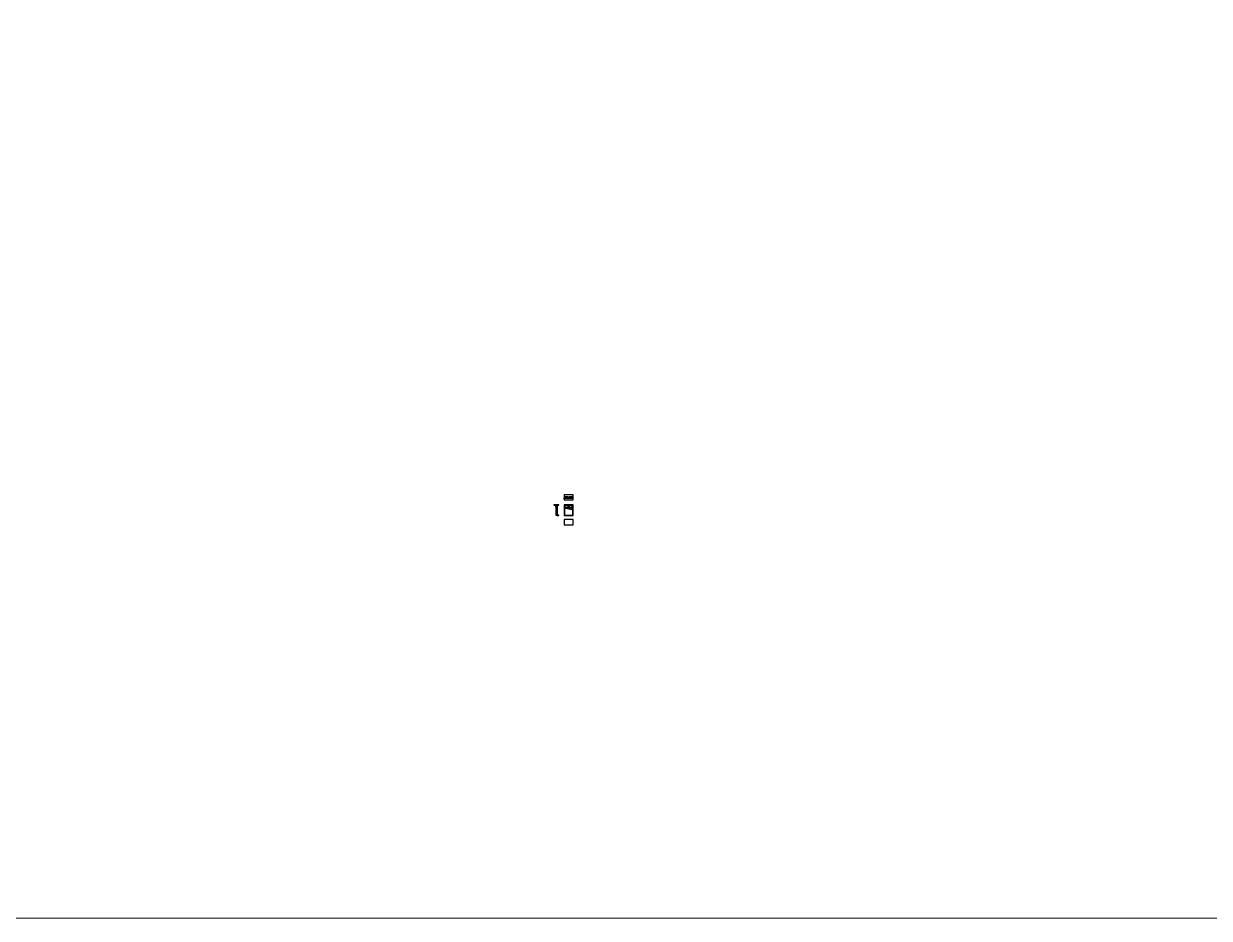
# Model space of a CAD drawing. Header units: millimetres. Extents: x -65822 to 124962, y -17646 to 50330.
# Drawn here: x -18126 to 5088, y -17646 to -134 of the extents above; entities that cross this region are included whole.
import ezdxf

# ---------------------------------------------------------------- set-up
doc = ezdxf.new("R2010")
doc.units = ezdxf.units.MM
doc.header["$MEASUREMENT"] = 0
doc.layers.add('Arredi', color=1, linetype='Continuous', lineweight=30)
doc.layers.add('qqqqq', color=2, linetype='Continuous', lineweight=9)

msp = doc.modelspace()

# ---------------------------------------------------------------- linework, layer by layer
at = {"layer": 'Arredi', "color": 0}
for p, q in [((-7536.254, -9611.99), (-7376.254, -9611.99)), ((-7536.254, -9611.99), (-7394.343, -9646.078)), ((-7394.343, -9646.078), (-7376.254, -9611.99))]:
    msp.add_line(p, q, dxfattribs=at)
for points in [[(-7545.478, -9356.909), (-7545.478, -9456.909), (-7369.478, -9456.909), (-7369.478, -9356.909)], [(-7545.478, -9418.909), (-7369.532, -9418.909), (-7369.532, -9398.819), (-7545.478, -9398.819)], [(-7545.478, -9456.909), (-7369.478, -9456.909), (-7369.478, -9418.909), (-7545.478, -9418.909)], [(-7545.478, -9418.909), (-7545.478, -9418.909), (-7545.478, -9438.909), (-7545.478, -9438.909)], [(-7529.527, -9398.819), (-7469.527, -9398.819), (-7469.527, -9394.774), (-7529.527, -9394.774)], [(-7447.073, -9398.819), (-7387.073, -9398.819), (-7387.073, -9394.774), (-7447.073, -9394.774)], [(-7645.067, -9550.762), (-7745.067, -9550.762), (-7745.067, -9555.437), (-7645.067, -9555.437)], [(-7702.945, -9564.191), (-7710.869, -9564.191), (-7710.869, -9594.191), (-7702.945, -9594.191)], [(-7682.945, -9759.726), (-7702.945, -9759.726), (-7702.945, -9555.437), (-7682.945, -9555.437)], [(-7702.945, -9594.191), (-7682.945, -9594.191), (-7682.945, -9609.454), (-7702.945, -9609.454)], [(-7678.269, -9755.086), (-7678.269, -9555.437), (-7682.945, -9555.437), (-7682.945, -9755.086)], [(-7544.41, -9550.762), (-7544.41, -9759.762), (-7368.41, -9759.762), (-7368.41, -9550.762)], [(-7536.254, -9556.714), (-7536.254, -9753.375), (-7376.254, -9753.375), (-7376.254, -9556.714)], [(-7528.144, -9596.726), (-7468.144, -9596.726), (-7468.144, -9566.726), (-7528.144, -9566.726)], [(-7445.69, -9596.726), (-7385.69, -9596.726), (-7385.69, -9566.726), (-7445.69, -9566.726)], [(-7645.067, -9755.086), (-7682.945, -9755.086), (-7682.945, -9759.762), (-7645.067, -9759.762)], [(-7545.478, -9841.909), (-7545.478, -9941.909), (-7369.478, -9941.909), (-7369.478, -9841.909)]]:
    msp.add_lwpolyline(points, close=True, dxfattribs=at)
at = {"layer": 'qqqqq'}
msp.add_lwpolyline([(124962.336, -17646.071), (-65821.74, -17646.071), (-65821.74, 50330.482), (124962.336, 50330.482)], close=True, dxfattribs=at)

doc.saveas('drawing.dxf')
